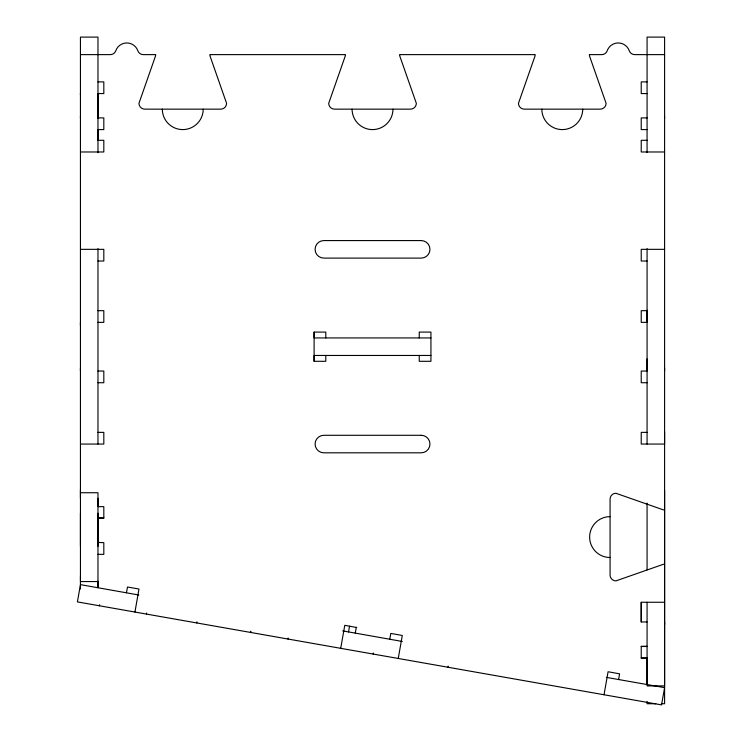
<?xml version="1.0" encoding="UTF-8"?>
<svg xmlns="http://www.w3.org/2000/svg" width="742" height="742" viewBox="0 0 742 742"><rect width="100%" height="100%" fill="white"/><g stroke="black" fill="none" stroke-linecap="round" stroke-linejoin="round"><path stroke-width="1.11" d="M80.442 117.904L80.451 116.383M80.451 489.692L80.451 581.552L97.972 581.552M80.442 371.037L80.451 367.995M97.972 587.729L97.972 498.29M97.972 118.303L97.916 93.566L103.815 93.566L103.815 81.889L97.972 81.889M325.784 355.464L325.794 361.298L314.107 361.298L314.107 355.464L430.935 355.464M647.07 621.972L641.227 621.972L641.227 602.263L664.591 602.263M647.07 684.551L647.07 657.996L641.227 657.996M647.07 358.868L647.07 371.037L641.227 371.037L641.227 382.724L647.07 382.724M647.07 310.193L647.07 322.362L641.227 322.362L641.227 310.675L647.07 310.675M664.591 431.89L664.591 444.059L641.227 444.059L641.227 432.373L647.07 432.373M664.591 371.037L664.591 367.995M664.591 116.355L664.591 118.303M664.591 624.912L664.591 621.972M99.465 605.787L99.651 604.711M126.474 592.756L127.485 587.005L138.986 589.027L134.933 612.039M146.434 614.07L146.628 612.994M196.769 622.946L196.964 621.87M250.416 632.407L250.61 631.331M250.657 632.453L250.852 631.368M287.952 639.103L288.137 638.027M340.717 648.332L344.77 625.321L356.726 627.5M348.517 631.989L349.538 626.229M355.26 633.102L356.281 627.342M373.198 654.054L373.384 652.979M389.782 639.187L390.793 633.436L402.303 635.458L398.241 658.469M447.983 667.243L448.168 666.168M604.025 694.753L608.078 671.742L619.589 673.847L618.578 679.607M80.442 54.62L110.289 54.62A5.843 5.843 0 0 0 115.798 50.734A11.686 11.686 0 0 1 137.826 50.734A5.843 5.843 0 0 0 143.336 54.62L155.653 54.62A5.825 5.825 0 0 1 155.412 56.299L138.958 103.305A5.843 5.843 0 0 0 144.801 109.148L220.745 109.148A5.843 5.843 0 0 0 226.579 103.305L210.125 56.299A5.843 5.843 0 0 1 209.884 54.62L345.41 54.62A5.843 5.843 0 0 1 345.16 56.299L328.706 103.305A5.843 5.843 0 0 0 334.549 109.148L410.493 109.148A5.843 5.843 0 0 0 416.336 103.305L399.882 56.299A5.843 5.843 0 0 1 399.632 54.62L535.158 54.62A5.843 5.843 0 0 1 534.917 56.299L518.463 103.305A5.843 5.843 0 0 0 524.306 109.148L600.241 109.148A5.843 5.843 0 0 0 606.084 103.305L589.63 56.299A5.825 5.825 0 0 1 589.389 54.62L601.706 54.62A5.843 5.843 0 0 0 607.216 50.734A11.686 11.686 0 0 1 629.244 50.734A5.843 5.843 0 0 0 634.753 54.62L664.591 54.62M647.07 81.889L641.227 81.889L641.227 93.566L647.126 93.566M97.916 117.904L103.815 117.904L103.815 129.59L97.972 129.59L97.972 140.303L103.815 140.303L103.815 151.98L80.442 151.98M647.126 117.904L641.227 117.904L641.227 129.59L647.07 129.59M647.07 140.303L641.227 140.303L641.227 151.98L664.591 151.98M80.442 249.34L103.815 249.34L103.815 261.026L97.972 261.026M664.591 249.34L641.227 249.34L641.227 261.026L647.07 261.026M97.972 310.675L103.815 310.675L103.815 322.362L97.972 322.362M314.107 361.298L314.107 332.091L325.794 332.091L325.794 337.935M430.935 337.935L314.107 337.935L314.107 332.091M97.972 371.037L103.815 371.037L103.815 382.724L97.972 382.724M97.972 432.373L103.815 432.373L103.815 444.059L80.442 444.059M97.972 152.713L97.972 37.1L80.442 37.1L80.442 492.734L97.972 492.734L97.972 506.638L103.815 506.638L103.815 518.324L97.972 518.324L97.972 546.307M103.815 517.601L97.972 517.601L97.972 513.241M97.972 554.348L103.815 554.348L103.815 542.662L97.972 542.467M647.07 646.31L641.227 646.31L641.227 658.182L647.07 658.182M641.227 646.495L647.07 646.495M655.835 703.731L647.07 703.731L647.07 701.478M661.308 703.731L664.591 703.731L664.591 37.1L647.07 37.1L647.07 152.583M138.81 595.01L80.451 584.64L77.409 601.901L661.549 704.9L664.591 687.639L606.353 677.372M342.683 630.876L402.303 641.468M664.591 490.425L664.591 685.914L647.07 685.914L647.07 602.263M80.442 93.566L80.451 95.087M80.442 322.362L80.451 325.404M80.442 492.734L80.451 498.29M647.07 248.607L647.07 444.059M647.07 503.095L647.07 569.856M641.227 602.263L641.227 621.972M419.258 337.935L419.249 332.091L430.935 332.091L430.935 361.298L419.249 361.298L419.249 355.464M97.972 248.607L97.972 444.059M97.972 581.19L97.972 587.534M80.451 513.241L80.451 546.307M80.451 575.709L80.451 589.018M203.215 109.148A20.442 20.442 0 0 1 182.773 129.59A20.442 20.442 0 0 1 162.322 109.148M392.963 109.148A20.442 20.442 0 0 1 372.521 129.59A20.442 20.442 0 0 1 352.079 109.148M582.72 109.148A20.442 20.442 0 0 1 562.269 129.59A20.442 20.442 0 0 1 541.827 109.148M664.6 564.189A5.843 5.843 0 0 0 662.921 564.439L615.916 580.893A5.843 5.843 0 0 1 610.072 575.05L610.072 499.106A5.843 5.843 0 0 1 615.916 493.272L662.921 509.717A5.843 5.843 0 0 0 664.591 509.967M610.072 557.52A20.442 20.442 0 0 1 589.63 537.078A20.442 20.442 0 0 1 610.072 516.636M421.196 240.575L323.846 240.575A8.765 8.765 0 0 0 315.081 249.34A8.765 8.765 0 0 0 323.846 258.105L421.196 258.105A8.765 8.765 0 0 0 429.961 249.34A8.765 8.765 0 0 0 421.196 240.575M421.196 435.294L323.846 435.294A8.765 8.765 0 0 0 315.081 444.059A8.765 8.765 0 0 0 323.846 452.815L421.196 452.815A8.765 8.765 0 0 0 429.961 444.059A8.765 8.765 0 0 0 421.196 435.294"/></g></svg>
